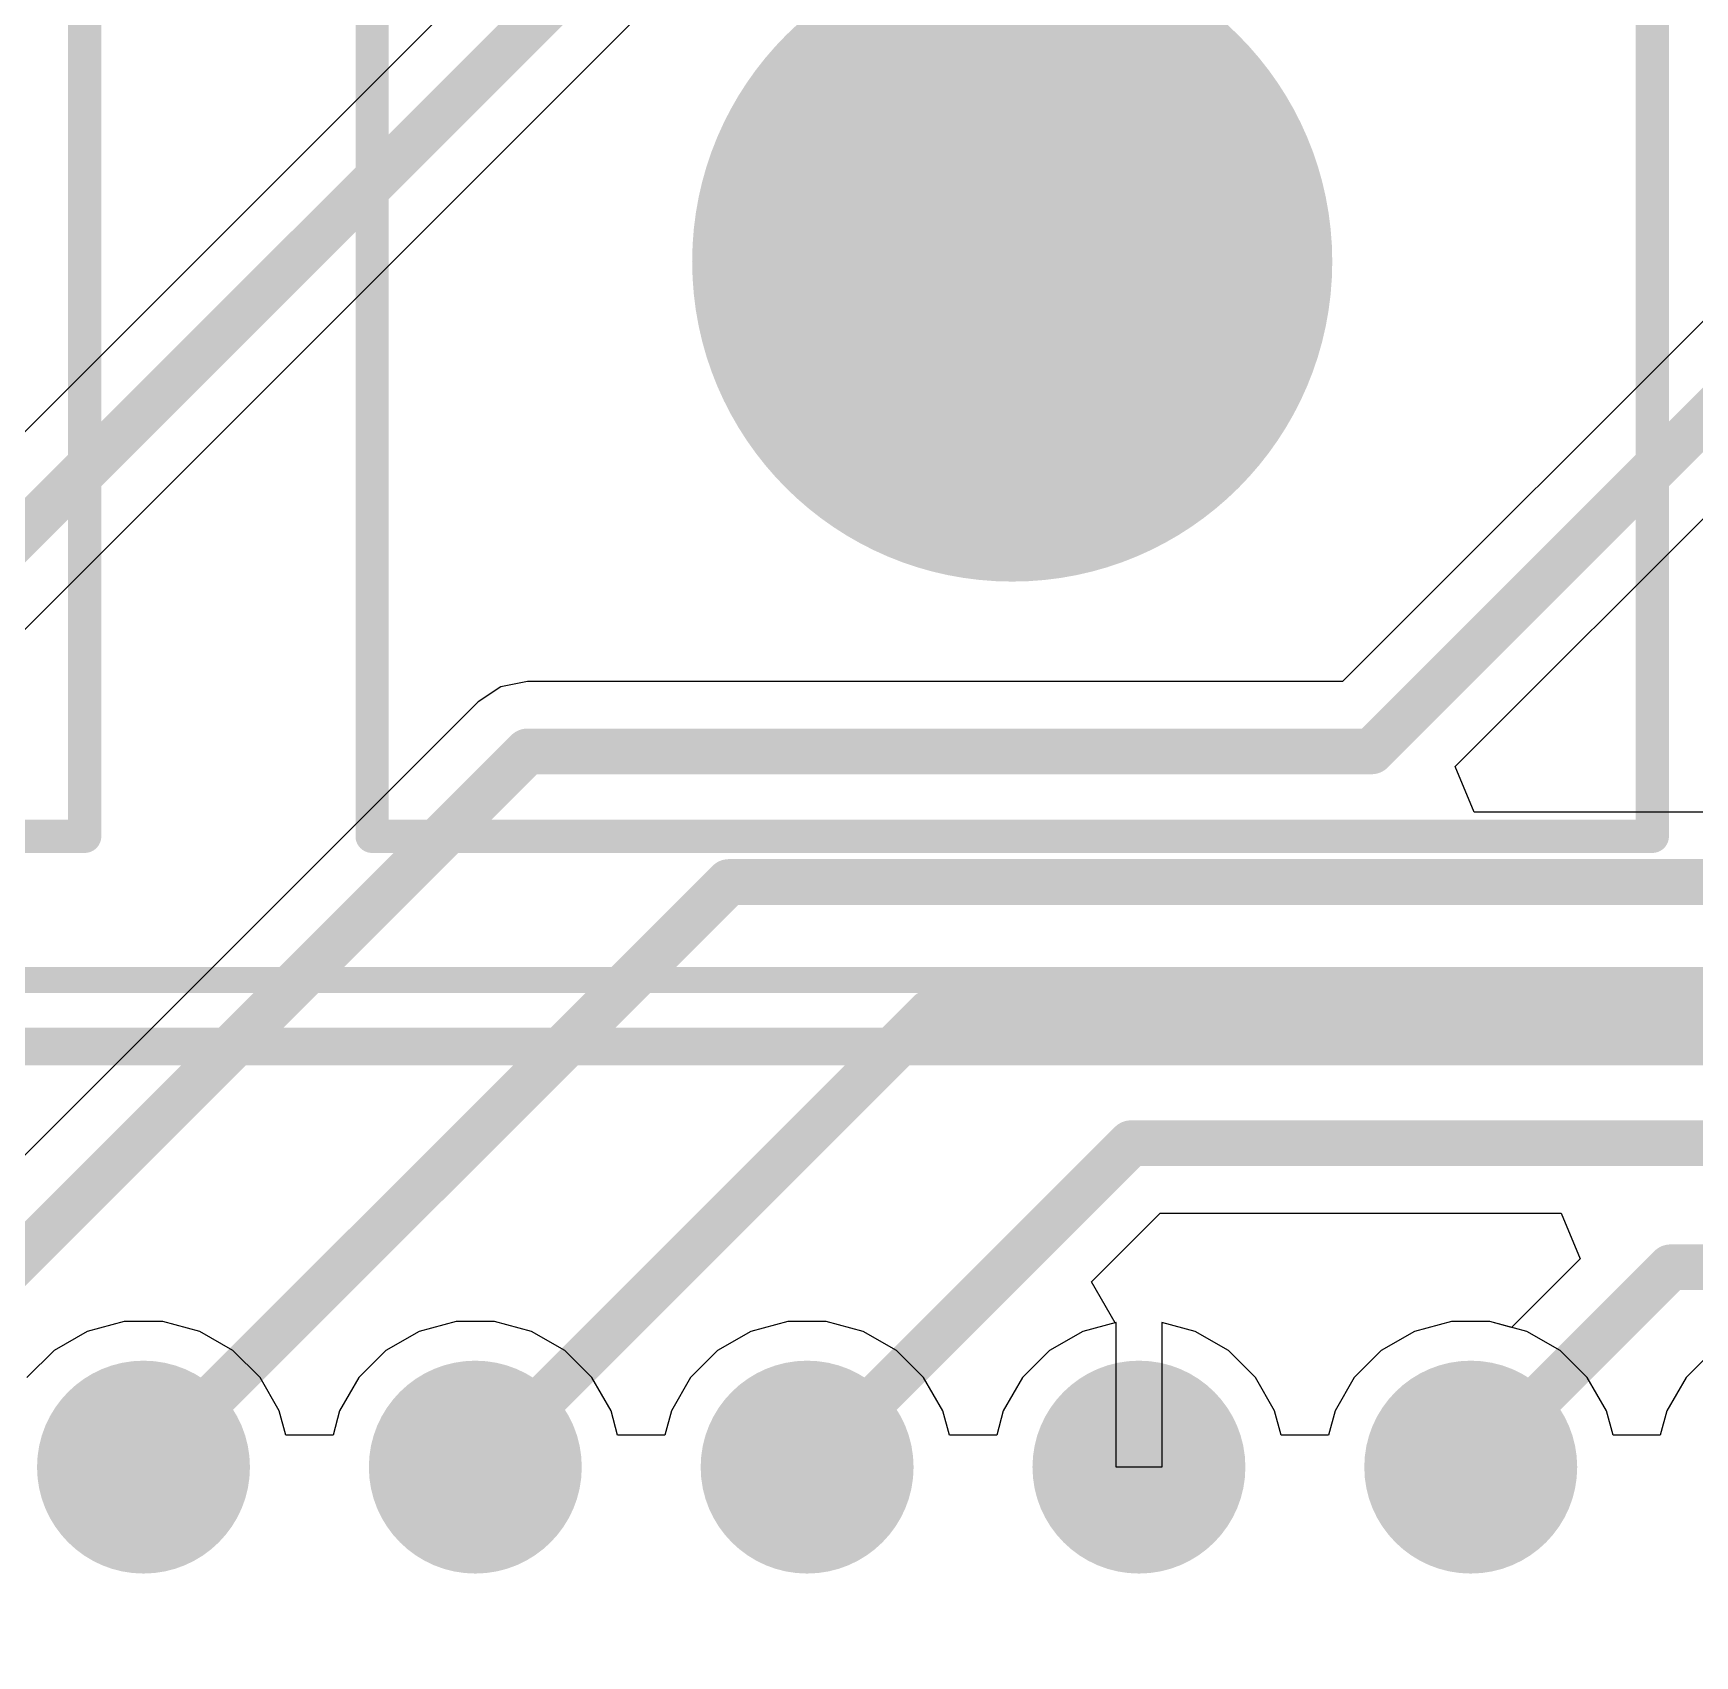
# Model space of a CAD drawing. Header units: inches. Extents: x 0 to 106, y 0 to 106.
# Drawn here: x 58.51 to 71.22, y 15.83 to 28.25 of the extents above; entities that cross this region are included whole.
import ezdxf

# ---------------------------------------------------------------- set-up
doc = ezdxf.new("R2010")
doc.units = ezdxf.units.IN
for name, color, linetype in [('Board Shape', 56, 'Continuous'), ('Bottom Layer', 5, 'Continuous'), ('Bottom Overlay', 54, 'Continuous'), ('Bottom Solder', 6, 'Continuous'), ('Layer 1', 16, 'Continuous'), ('Layer 2', 76, 'Continuous'), ('Mechanical 1', 6, 'Continuous'), ('Mechanical 13', 56, 'Continuous'), ('Mechanical 15', 56, 'Continuous'), ('Multi-Layer', 9, 'Continuous'), ('Pad Holes', 156, 'Continuous'), ('Top Layer', 1, 'Continuous'), ('Top Overlay', 2, 'Continuous'), ('Top Solder', 216, 'Continuous')]:
    doc.layers.add(name, color=color, linetype=linetype)

# ---------------------------------------------------------------- blocks, each defined once
blk = doc.blocks.new('DCDC_SAUVC26_B_197')
at = {"layer": 'Mechanical 13'}
blk.add_lwpolyline([(35, -67, 0.2, 0.2, 0), (35, 0, 0.2, 0.2, 0)], format="xyseb", dxfattribs=at)
blk = doc.blocks.new('IDC_40_M_____________B_263')
at = {"layer": 'Bottom Layer'}
h = blk.add_hatch(color=5, dxfattribs=at)
edge = h.paths.add_edge_path()
edge.add_arc((6.35, 1.27), 0.765, 0, 360)
h = blk.add_hatch(color=5, dxfattribs=at)
edge = h.paths.add_edge_path()
edge.add_arc((8.89, 1.27), 0.765, 0, 360)
h = blk.add_hatch(color=5, dxfattribs=at)
edge = h.paths.add_edge_path()
edge.add_arc((11.43, 1.27), 0.765, 0, 360)
h = blk.add_hatch(color=5, dxfattribs=at)
edge = h.paths.add_edge_path()
edge.add_arc((13.97, 1.27), 0.765, 0, 360)
h = blk.add_hatch(color=5, dxfattribs=at)
edge = h.paths.add_edge_path()
edge.add_arc((16.51, 1.27), 0.765, 0, 360)
at = {"layer": 'Bottom Solder'}
h = blk.add_hatch(color=6, dxfattribs=at)
edge = h.paths.add_edge_path()
edge.add_arc((6.35, 1.27), 0.815, 0, 360)
h = blk.add_hatch(color=6, dxfattribs=at)
edge = h.paths.add_edge_path()
edge.add_arc((8.89, 1.27), 0.815, 0, 360)
h = blk.add_hatch(color=6, dxfattribs=at)
edge = h.paths.add_edge_path()
edge.add_arc((11.43, 1.27), 0.815, 0, 360)
h = blk.add_hatch(color=6, dxfattribs=at)
edge = h.paths.add_edge_path()
edge.add_arc((13.97, 1.27), 0.815, 0, 360)
h = blk.add_hatch(color=6, dxfattribs=at)
edge = h.paths.add_edge_path()
edge.add_arc((16.51, 1.27), 0.815, 0, 360)
at = {"layer": 'Layer 1'}
h = blk.add_hatch(color=16, dxfattribs=at)
edge = h.paths.add_edge_path()
edge.add_arc((6.35, 1.27), 0.765, 0, 360)
h = blk.add_hatch(color=16, dxfattribs=at)
edge = h.paths.add_edge_path()
edge.add_arc((8.89, 1.27), 0.765, 0, 360)
h = blk.add_hatch(color=16, dxfattribs=at)
edge = h.paths.add_edge_path()
edge.add_arc((11.43, 1.27), 0.765, 0, 360)
h = blk.add_hatch(color=16, dxfattribs=at)
edge = h.paths.add_edge_path()
edge.add_arc((13.97, 1.27), 0.765, 0, 360)
h = blk.add_hatch(color=16, dxfattribs=at)
edge = h.paths.add_edge_path()
edge.add_arc((16.51, 1.27), 0.765, 0, 360)
at = {"layer": 'Layer 2'}
h = blk.add_hatch(color=76, dxfattribs=at)
edge = h.paths.add_edge_path()
edge.add_arc((6.35, 1.27), 0.765, 0, 360)
h = blk.add_hatch(color=76, dxfattribs=at)
edge = h.paths.add_edge_path()
edge.add_arc((8.89, 1.27), 0.765, 0, 360)
h = blk.add_hatch(color=76, dxfattribs=at)
edge = h.paths.add_edge_path()
edge.add_arc((11.43, 1.27), 0.765, 0, 360)
h = blk.add_hatch(color=76, dxfattribs=at)
edge = h.paths.add_edge_path()
edge.add_arc((13.97, 1.27), 0.765, 0, 360)
h = blk.add_hatch(color=76, dxfattribs=at)
edge = h.paths.add_edge_path()
edge.add_arc((16.51, 1.27), 0.765, 0, 360)
at = {"layer": 'Multi-Layer'}
h = blk.add_hatch(color=9, dxfattribs=at)
edge = h.paths.add_edge_path()
edge.add_arc((6.35, 1.27), 0.765, 0, 360)
h = blk.add_hatch(color=9, dxfattribs=at)
edge = h.paths.add_edge_path()
edge.add_arc((8.89, 1.27), 0.765, 0, 360)
h = blk.add_hatch(color=9, dxfattribs=at)
edge = h.paths.add_edge_path()
edge.add_arc((11.43, 1.27), 0.765, 0, 360)
h = blk.add_hatch(color=9, dxfattribs=at)
edge = h.paths.add_edge_path()
edge.add_arc((13.97, 1.27), 0.765, 0, 360)
h = blk.add_hatch(color=9, dxfattribs=at)
edge = h.paths.add_edge_path()
edge.add_arc((16.51, 1.27), 0.765, 0, 360)
at = {"layer": 'Pad Holes'}
h = blk.add_hatch(color=7, dxfattribs=at)
edge = h.paths.add_edge_path()
edge.add_arc((6.35, 1.27), 0.51, 0, 360)
h = blk.add_hatch(color=7, dxfattribs=at)
edge = h.paths.add_edge_path()
edge.add_arc((8.89, 1.27), 0.51, 0, 360)
h = blk.add_hatch(color=7, dxfattribs=at)
edge = h.paths.add_edge_path()
edge.add_arc((11.43, 1.27), 0.51, 0, 360)
h = blk.add_hatch(color=7, dxfattribs=at)
edge = h.paths.add_edge_path()
edge.add_arc((13.97, 1.27), 0.51, 0, 360)
h = blk.add_hatch(color=7, dxfattribs=at)
edge = h.paths.add_edge_path()
edge.add_arc((16.51, 1.27), 0.51, 0, 360)
at = {"layer": 'Top Layer'}
h = blk.add_hatch(color=1, dxfattribs=at)
edge = h.paths.add_edge_path()
edge.add_arc((6.35, 1.27), 0.765, 0, 360)
h = blk.add_hatch(color=1, dxfattribs=at)
edge = h.paths.add_edge_path()
edge.add_arc((8.89, 1.27), 0.765, 0, 360)
h = blk.add_hatch(color=1, dxfattribs=at)
edge = h.paths.add_edge_path()
edge.add_arc((11.43, 1.27), 0.765, 0, 360)
h = blk.add_hatch(color=1, dxfattribs=at)
edge = h.paths.add_edge_path()
edge.add_arc((13.97, 1.27), 0.765, 0, 360)
h = blk.add_hatch(color=1, dxfattribs=at)
edge = h.paths.add_edge_path()
edge.add_arc((16.51, 1.27), 0.765, 0, 360)
at = {"layer": 'Top Solder'}
h = blk.add_hatch(color=216, dxfattribs=at)
edge = h.paths.add_edge_path()
edge.add_arc((6.35, 1.27), 0.815, 0, 360)
h = blk.add_hatch(color=216, dxfattribs=at)
edge = h.paths.add_edge_path()
edge.add_arc((8.89, 1.27), 0.815, 0, 360)
h = blk.add_hatch(color=216, dxfattribs=at)
edge = h.paths.add_edge_path()
edge.add_arc((11.43, 1.27), 0.815, 0, 360)
h = blk.add_hatch(color=216, dxfattribs=at)
edge = h.paths.add_edge_path()
edge.add_arc((13.97, 1.27), 0.815, 0, 360)
h = blk.add_hatch(color=216, dxfattribs=at)
edge = h.paths.add_edge_path()
edge.add_arc((16.51, 1.27), 0.815, 0, 360)
at = {"layer": 'Bottom Overlay'}
blk.add_lwpolyline([(-29.21, 4.445, 0.2, 0.2, 0), (29.21, 4.445, 0.2, 0.2, 0)], format="xyseb", dxfattribs=at)
at = {"layer": 'Mechanical 13'}
blk.add_lwpolyline([(-29.21, 4.5, 0.127, 0.127, 0), (29.25, 4.5, 0.127, 0.127, 0)], format="xyseb", dxfattribs=at)
at = {"layer": 'Mechanical 15'}
blk.add_lwpolyline([(-29.25, 4.572, 0.127, 0.127, 0), (29.25, 4.572, 0.127, 0.127, 0)], format="xyseb", dxfattribs=at)
blk = doc.blocks.new('MR60PB_M_264')
at = {"layer": 'Bottom Layer'}
h = blk.add_hatch(color=5, dxfattribs=at)
edge = h.paths.add_edge_path()
edge.add_arc((-5.5, 0), 2.4, 0, 360)
h = blk.add_hatch(color=5, dxfattribs=at)
edge = h.paths.add_edge_path()
edge.add_arc((0, 0), 2.4, 0, 360)
blk.add_hatch(color=5, dxfattribs=at).paths.add_polyline_path([(3.1, 2.4), (7.9, 2.4), (7.9, -2.4), (3.1, -2.4)])
at = {"layer": 'Bottom Solder'}
h = blk.add_hatch(color=6, dxfattribs=at)
edge = h.paths.add_edge_path()
edge.add_arc((-5.5, 0), 2.45, 0, 360)
h = blk.add_hatch(color=6, dxfattribs=at)
edge = h.paths.add_edge_path()
edge.add_arc((0, 0), 2.45, 0, 360)
blk.add_hatch(color=6, dxfattribs=at).paths.add_polyline_path([(3.05, 2.45), (7.95, 2.45), (7.95, -2.45), (3.05, -2.45)])
at = {"layer": 'Layer 1'}
h = blk.add_hatch(color=16, dxfattribs=at)
edge = h.paths.add_edge_path()
edge.add_arc((-5.5, 0), 2.4, 0, 360)
h = blk.add_hatch(color=16, dxfattribs=at)
edge = h.paths.add_edge_path()
edge.add_arc((0, 0), 2.4, 0, 360)
blk.add_hatch(color=16, dxfattribs=at).paths.add_polyline_path([(3.1, 2.4), (7.9, 2.4), (7.9, -2.4), (3.1, -2.4)])
at = {"layer": 'Layer 2'}
h = blk.add_hatch(color=76, dxfattribs=at)
edge = h.paths.add_edge_path()
edge.add_arc((-5.5, 0), 2.4, 0, 360)
h = blk.add_hatch(color=76, dxfattribs=at)
edge = h.paths.add_edge_path()
edge.add_arc((0, 0), 2.4, 0, 360)
blk.add_hatch(color=76, dxfattribs=at).paths.add_polyline_path([(3.1, 2.4), (7.9, 2.4), (7.9, -2.4), (3.1, -2.4)])
at = {"layer": 'Multi-Layer'}
h = blk.add_hatch(color=9, dxfattribs=at)
edge = h.paths.add_edge_path()
edge.add_arc((-5.5, 0), 2.4, 0, 360)
h = blk.add_hatch(color=9, dxfattribs=at)
edge = h.paths.add_edge_path()
edge.add_arc((0, 0), 2.4, 0, 360)
blk.add_hatch(color=9, dxfattribs=at).paths.add_polyline_path([(3.1, 2.4), (7.9, 2.4), (7.9, -2.4), (3.1, -2.4)])
at = {"layer": 'Pad Holes'}
h = blk.add_hatch(color=7, dxfattribs=at)
edge = h.paths.add_edge_path()
edge.add_arc((-5.5, 0), 1.6, 0, 360)
h = blk.add_hatch(color=7, dxfattribs=at)
edge = h.paths.add_edge_path()
edge.add_arc((0, 0), 1.6, 0, 360)
h = blk.add_hatch(color=7, dxfattribs=at)
edge = h.paths.add_edge_path()
edge.add_arc((5.5, 0), 1.6, 0, 360)
at = {"layer": 'Top Layer'}
h = blk.add_hatch(color=1, dxfattribs=at)
edge = h.paths.add_edge_path()
edge.add_arc((-5.5, 0), 2.4, 0, 360)
h = blk.add_hatch(color=1, dxfattribs=at)
edge = h.paths.add_edge_path()
edge.add_arc((0, 0), 2.4, 0, 360)
blk.add_hatch(color=1, dxfattribs=at).paths.add_polyline_path([(3.1, 2.4), (7.9, 2.4), (7.9, -2.4), (3.1, -2.4)])
at = {"layer": 'Top Solder'}
h = blk.add_hatch(color=216, dxfattribs=at)
edge = h.paths.add_edge_path()
edge.add_arc((-5.5, 0), 2.45, 0, 360)
h = blk.add_hatch(color=216, dxfattribs=at)
edge = h.paths.add_edge_path()
edge.add_arc((0, 0), 2.45, 0, 360)
blk.add_hatch(color=216, dxfattribs=at).paths.add_polyline_path([(3.05, 2.45), (7.95, 2.45), (7.95, -2.45), (3.05, -2.45)])
at = {"layer": 'Mechanical 1'}
blk.add_lwpolyline([(-5.5, 4.9, 0.254, 0.254, 0), (7.9, 4.9, 0.254, 0.254, 0)], format="xyseb", dxfattribs=at)
for points in [[(-5.563, 4.9, 0.127, 0.127, 1), (-5.436, 4.9, 0.127, 0.127, 1)], [(7.836, 4.9, 0.127, 0.127, 1), (7.963, 4.9, 0.127, 0.127, 1)]]:
    blk.add_lwpolyline(points, format="xyseb", close=True, dxfattribs=at)
at = {"layer": 'Top Overlay'}
for points in [[(-9.9, 4.9, 0.254, 0.254, 0), (-9.9, 0, 0.254, 0.254, 0)], [(-9.9, 4.9, 0.254, 0.254, 0), (9.9, 4.9, 0.254, 0.254, 0)], [(9.9, 4.9, 0.254, 0.254, 0), (9.9, 0, 0.254, 0.254, 0)], [(-9.9, 0, 0.254, 0.254, 0), (-9.9, -4.9, 0.254, 0.254, 0)], [(9.9, 0, 0.254, 0.254, 0), (9.9, -4.9, 0.254, 0.254, 0)], [(-9.9, -4.9, 0.254, 0.254, 0), (9.9, -4.9, 0.254, 0.254, 0)]]:
    blk.add_lwpolyline(points, format="xyseb", dxfattribs=at)
for points in [[(-9.964, 4.9, 0.127, 0.127, 1), (-9.837, 4.9, 0.127, 0.127, 1)], [(-9.964, 4.9, 0.127, 0.127, 1), (-9.837, 4.9, 0.127, 0.127, 1)], [(9.836, 4.9, 0.127, 0.127, 1), (9.963, 4.9, 0.127, 0.127, 1)], [(9.836, 4.9, 0.127, 0.127, 1), (9.963, 4.9, 0.127, 0.127, 1)], [(-9.964, 0, 0.127, 0.127, 1), (-9.837, 0, 0.127, 0.127, 1)], [(-9.964, 0, 0.127, 0.127, 1), (-9.837, 0, 0.127, 0.127, 1)], [(9.836, 0, 0.127, 0.127, 1), (9.963, 0, 0.127, 0.127, 1)], [(9.836, 0, 0.127, 0.127, 1), (9.963, 0, 0.127, 0.127, 1)], [(-9.964, -4.9, 0.127, 0.127, 1), (-9.837, -4.9, 0.127, 0.127, 1)], [(-9.964, -4.9, 0.127, 0.127, 1), (-9.837, -4.9, 0.127, 0.127, 1)], [(9.836, -4.9, 0.127, 0.127, 1), (9.963, -4.9, 0.127, 0.127, 1)], [(9.836, -4.9, 0.127, 0.127, 1), (9.963, -4.9, 0.127, 0.127, 1)]]:
    blk.add_lwpolyline(points, format="xyseb", close=True, dxfattribs=at)
blk = doc.blocks.new('MR60PB_M_268')
at = {"layer": 'Bottom Layer'}
h = blk.add_hatch(color=5, dxfattribs=at)
edge = h.paths.add_edge_path()
edge.add_arc((-5.5, 0), 2.4, 0, 360)
h = blk.add_hatch(color=5, dxfattribs=at)
edge = h.paths.add_edge_path()
edge.add_arc((0, 0), 2.4, 0, 360)
blk.add_hatch(color=5, dxfattribs=at).paths.add_polyline_path([(3.1, 2.4), (7.9, 2.4), (7.9, -2.4), (3.1, -2.4)])
at = {"layer": 'Bottom Solder'}
h = blk.add_hatch(color=6, dxfattribs=at)
edge = h.paths.add_edge_path()
edge.add_arc((-5.5, 0), 2.45, 0, 360)
h = blk.add_hatch(color=6, dxfattribs=at)
edge = h.paths.add_edge_path()
edge.add_arc((0, 0), 2.45, 0, 360)
blk.add_hatch(color=6, dxfattribs=at).paths.add_polyline_path([(3.05, 2.45), (7.95, 2.45), (7.95, -2.45), (3.05, -2.45)])
at = {"layer": 'Layer 1'}
h = blk.add_hatch(color=16, dxfattribs=at)
edge = h.paths.add_edge_path()
edge.add_arc((-5.5, 0), 2.4, 0, 360)
h = blk.add_hatch(color=16, dxfattribs=at)
edge = h.paths.add_edge_path()
edge.add_arc((0, 0), 2.4, 0, 360)
blk.add_hatch(color=16, dxfattribs=at).paths.add_polyline_path([(3.1, 2.4), (7.9, 2.4), (7.9, -2.4), (3.1, -2.4)])
at = {"layer": 'Layer 2'}
h = blk.add_hatch(color=76, dxfattribs=at)
edge = h.paths.add_edge_path()
edge.add_arc((-5.5, 0), 2.4, 0, 360)
h = blk.add_hatch(color=76, dxfattribs=at)
edge = h.paths.add_edge_path()
edge.add_arc((0, 0), 2.4, 0, 360)
blk.add_hatch(color=76, dxfattribs=at).paths.add_polyline_path([(3.1, 2.4), (7.9, 2.4), (7.9, -2.4), (3.1, -2.4)])
at = {"layer": 'Multi-Layer'}
h = blk.add_hatch(color=9, dxfattribs=at)
edge = h.paths.add_edge_path()
edge.add_arc((-5.5, 0), 2.4, 0, 360)
h = blk.add_hatch(color=9, dxfattribs=at)
edge = h.paths.add_edge_path()
edge.add_arc((0, 0), 2.4, 0, 360)
blk.add_hatch(color=9, dxfattribs=at).paths.add_polyline_path([(3.1, 2.4), (7.9, 2.4), (7.9, -2.4), (3.1, -2.4)])
at = {"layer": 'Pad Holes'}
h = blk.add_hatch(color=7, dxfattribs=at)
edge = h.paths.add_edge_path()
edge.add_arc((-5.5, 0), 1.6, 0, 360)
h = blk.add_hatch(color=7, dxfattribs=at)
edge = h.paths.add_edge_path()
edge.add_arc((0, 0), 1.6, 0, 360)
h = blk.add_hatch(color=7, dxfattribs=at)
edge = h.paths.add_edge_path()
edge.add_arc((5.5, 0), 1.6, 0, 360)
at = {"layer": 'Top Layer'}
h = blk.add_hatch(color=1, dxfattribs=at)
edge = h.paths.add_edge_path()
edge.add_arc((-5.5, 0), 2.4, 0, 360)
h = blk.add_hatch(color=1, dxfattribs=at)
edge = h.paths.add_edge_path()
edge.add_arc((0, 0), 2.4, 0, 360)
blk.add_hatch(color=1, dxfattribs=at).paths.add_polyline_path([(3.1, 2.4), (7.9, 2.4), (7.9, -2.4), (3.1, -2.4)])
at = {"layer": 'Top Solder'}
h = blk.add_hatch(color=216, dxfattribs=at)
edge = h.paths.add_edge_path()
edge.add_arc((-5.5, 0), 2.45, 0, 360)
h = blk.add_hatch(color=216, dxfattribs=at)
edge = h.paths.add_edge_path()
edge.add_arc((0, 0), 2.45, 0, 360)
blk.add_hatch(color=216, dxfattribs=at).paths.add_polyline_path([(3.05, 2.45), (7.95, 2.45), (7.95, -2.45), (3.05, -2.45)])
at = {"layer": 'Mechanical 1'}
blk.add_lwpolyline([(-5.5, 4.9, 0.254, 0.254, 0), (7.9, 4.9, 0.254, 0.254, 0)], format="xyseb", dxfattribs=at)
for points in [[(-5.564, 4.9, 0.127, 0.127, 1), (-5.437, 4.9, 0.127, 0.127, 1)], [(7.836, 4.9, 0.127, 0.127, 1), (7.963, 4.9, 0.127, 0.127, 1)]]:
    blk.add_lwpolyline(points, format="xyseb", close=True, dxfattribs=at)
at = {"layer": 'Top Overlay'}
for points in [[(-9.9, 4.9, 0.254, 0.254, 0), (9.9, 4.9, 0.254, 0.254, 0)], [(-9.9, 4.9, 0.254, 0.254, 0), (-9.9, 0, 0.254, 0.254, 0)], [(9.9, 4.9, 0.254, 0.254, 0), (9.9, 0, 0.254, 0.254, 0)], [(-9.9, 0, 0.254, 0.254, 0), (-9.9, -4.9, 0.254, 0.254, 0)], [(9.9, 0, 0.254, 0.254, 0), (9.9, -4.9, 0.254, 0.254, 0)], [(-9.9, -4.9, 0.254, 0.254, 0), (9.9, -4.9, 0.254, 0.254, 0)]]:
    blk.add_lwpolyline(points, format="xyseb", dxfattribs=at)
for points in [[(-9.964, 4.9, 0.127, 0.127, 1), (-9.837, 4.9, 0.127, 0.127, 1)], [(-9.964, 4.9, 0.127, 0.127, 1), (-9.837, 4.9, 0.127, 0.127, 1)], [(9.836, 4.9, 0.127, 0.127, 1), (9.963, 4.9, 0.127, 0.127, 1)], [(9.836, 4.9, 0.127, 0.127, 1), (9.963, 4.9, 0.127, 0.127, 1)], [(-9.964, 0, 0.127, 0.127, 1), (-9.837, 0, 0.127, 0.127, 1)], [(-9.964, 0, 0.127, 0.127, 1), (-9.837, 0, 0.127, 0.127, 1)], [(9.836, 0, 0.127, 0.127, 1), (9.963, 0, 0.127, 0.127, 1)], [(9.836, 0, 0.127, 0.127, 1), (9.963, 0, 0.127, 0.127, 1)], [(-9.964, -4.9, 0.127, 0.127, 1), (-9.837, -4.9, 0.127, 0.127, 1)], [(-9.964, -4.9, 0.127, 0.127, 1), (-9.837, -4.9, 0.127, 0.127, 1)], [(9.836, -4.9, 0.127, 0.127, 1), (9.963, -4.9, 0.127, 0.127, 1)], [(9.836, -4.9, 0.127, 0.127, 1), (9.963, -4.9, 0.127, 0.127, 1)]]:
    blk.add_lwpolyline(points, format="xyseb", close=True, dxfattribs=at)

msp = doc.modelspace()

# ---------------------------------------------------------------- linework, layer by layer
at = {"layer": 'Board Shape'}
msp.add_lwpolyline([(68.125, 103.796, 0.2, 0.2, -0.680616), (76.614, 5.551, 0.2, 0.2, 0)], format="xyseb", dxfattribs=at)
at = {"layer": 'Bottom Layer'}
for p, q in [((59.203, 18.385), (58.92, 18.309)), ((59.497, 18.385), (59.203, 18.385)), ((59.78, 18.309), (59.497, 18.385)), ((61.743, 18.385), (61.46, 18.309)), ((62.037, 18.385), (61.743, 18.385)), ((62.32, 18.309), (62.037, 18.385)), ((64.283, 18.385), (64, 18.309)), ((64.577, 18.385), (64.283, 18.385)), ((64.86, 18.309), (64.577, 18.385)), ((66.795, 18.377), (66.54, 18.309)), ((66.795, 17.27), (66.795, 18.377)), ((67.4, 18.309), (67.145, 18.377)), ((67.145, 18.377), (67.145, 17.27)), ((69.363, 18.385), (69.08, 18.309)), ((69.657, 18.385), (69.363, 18.385)), ((69.94, 18.309), (69.657, 18.385)), ((58.92, 18.309), (58.665, 18.162)), ((60.035, 18.162), (59.78, 18.309)), ((61.46, 18.309), (61.205, 18.162)), ((62.575, 18.162), (62.32, 18.309)), ((64, 18.309), (63.745, 18.162)), ((65.115, 18.162), (64.86, 18.309)), ((66.54, 18.309), (66.285, 18.162)), ((67.655, 18.162), (67.4, 18.309)), ((69.08, 18.309), (68.825, 18.162)), ((70.195, 18.162), (69.94, 18.309)), ((58.665, 18.162), (58.458, 17.955)), ((60.242, 17.955), (60.035, 18.162)), ((61.205, 18.162), (60.998, 17.955)), ((62.782, 17.955), (62.575, 18.162)), ((63.745, 18.162), (63.538, 17.955)), ((65.322, 17.955), (65.115, 18.162)), ((66.285, 18.162), (66.078, 17.955)), ((67.862, 17.955), (67.655, 18.162)), ((68.825, 18.162), (68.618, 17.955)), ((70.402, 17.955), (70.195, 18.162)), ((71.365, 18.162), (71.158, 17.955)), ((60.389, 17.7), (60.242, 17.955)), ((60.998, 17.955), (60.851, 17.7)), ((62.929, 17.7), (62.782, 17.955)), ((63.538, 17.955), (63.391, 17.7)), ((65.469, 17.7), (65.322, 17.955)), ((66.078, 17.955), (65.931, 17.7)), ((68.009, 17.7), (67.862, 17.955)), ((68.618, 17.955), (68.471, 17.7)), ((70.549, 17.7), (70.402, 17.955)), ((71.158, 17.955), (71.011, 17.7)), ((60.439, 17.514), (60.389, 17.7)), ((60.851, 17.7), (60.801, 17.514)), ((62.979, 17.514), (62.929, 17.7)), ((63.391, 17.7), (63.341, 17.514)), ((65.519, 17.514), (65.469, 17.7)), ((65.931, 17.7), (65.881, 17.514)), ((68.059, 17.514), (68.009, 17.7)), ((68.471, 17.7), (68.421, 17.514)), ((70.599, 17.514), (70.549, 17.7)), ((71.011, 17.7), (70.961, 17.514)), ((60.801, 17.514), (60.439, 17.514)), ((63.341, 17.514), (62.979, 17.514)), ((65.881, 17.514), (65.519, 17.514)), ((68.421, 17.514), (68.059, 17.514)), ((70.961, 17.514), (70.599, 17.514)), ((67.145, 17.27), (66.795, 17.27))]:
    msp.add_line(p, q, dxfattribs=at)
at = {"layer": 'Layer 1'}
for p, q in [((63.713, 30.47), (53.892, 20.649)), ((75.713, 30.47), (68.528, 23.285)), ((54.805, 20.048), (64.47, 29.713)), ((69.392, 22.635), (76.47, 29.713)), ((62.29, 23.285), (62.085, 23.245)), ((68.528, 23.285), (62.29, 23.285)), ((62.085, 23.245), (61.911, 23.129)), ((61.911, 23.129), (57.123, 18.34)), ((69.537, 22.285), (69.392, 22.635)), ((78.278, 22.285), (69.537, 22.285)), ((66.606, 18.689), (67.132, 19.215)), ((67.132, 19.215), (70.203, 19.215)), ((70.203, 19.215), (70.348, 18.865)), ((70.348, 18.865), (69.823, 18.34)), ((66.787, 18.375), (66.606, 18.689)), ((66.795, 18.377), (66.787, 18.375)), ((66.795, 17.27), (66.795, 18.377)), ((67.4, 18.309), (67.145, 18.377)), ((67.145, 18.377), (67.145, 17.27)), ((69.363, 18.385), (69.08, 18.309)), ((69.657, 18.385), (69.363, 18.385)), ((69.823, 18.34), (69.657, 18.385)), ((67.655, 18.162), (67.4, 18.309)), ((69.08, 18.309), (68.825, 18.162)), ((67.862, 17.955), (67.655, 18.162)), ((68.825, 18.162), (68.618, 17.955)), ((68.009, 17.7), (67.862, 17.955)), ((68.618, 17.955), (68.471, 17.7)), ((68.059, 17.514), (68.009, 17.7)), ((68.471, 17.7), (68.421, 17.514)), ((68.421, 17.514), (68.059, 17.514)), ((67.145, 17.27), (66.795, 17.27))]:
    msp.add_line(p, q, dxfattribs=at)
for points in [[(54.27, 20.27, 0.35, 0.35, 0), (66, 32, 0.35, 0.35, 0)], [(68.75, 22.75, 0.35, 0.35, 0), (78, 32, 0.35, 0.35, 0)], [(56.81, 17.27, 0.35, 0.35, 0), (62.29, 22.75, 0.35, 0.35, 0)], [(62.29, 22.75, 0.35, 0.35, 0), (68.75, 22.75, 0.35, 0.35, 0)], [(59.35, 17.27, 0.35, 0.35, 0), (63.83, 21.75, 0.35, 0.35, 0)], [(63.83, 21.75, 0.35, 0.35, 0), (78.5, 21.75, 0.35, 0.35, 0)], [(61.89, 17.27, 0.35, 0.35, 0), (65.37, 20.75, 0.35, 0.35, 0)], [(65.37, 20.75, 0.35, 0.35, 0), (79, 20.75, 0.35, 0.35, 0)], [(64.43, 17.27, 0.35, 0.35, 0), (66.91, 19.75, 0.35, 0.35, 0)], [(66.91, 19.75, 0.35, 0.35, 0), (79.25, 19.75, 0.35, 0.35, 0)], [(69.51, 17.27, 0.35, 0.35, 0), (71.04, 18.8, 0.35, 0.35, 0)], [(71.04, 18.8, 0.35, 0.35, 0), (86.4, 18.8, 0.35, 0.35, 0)]]:
    msp.add_lwpolyline(points, format="xyseb", dxfattribs=at)
for points in [[(62.202, 22.75, 0.175, 0.175, 1), (62.377, 22.75, 0.175, 0.175, 1)], [(62.202, 22.75, 0.175, 0.175, 1), (62.377, 22.75, 0.175, 0.175, 1)], [(68.663, 22.75, 0.175, 0.175, 1), (68.838, 22.75, 0.175, 0.175, 1)], [(68.663, 22.75, 0.175, 0.175, 1), (68.838, 22.75, 0.175, 0.175, 1)], [(63.743, 21.75, 0.175, 0.175, 1), (63.918, 21.75, 0.175, 0.175, 1)], [(63.743, 21.75, 0.175, 0.175, 1), (63.918, 21.75, 0.175, 0.175, 1)], [(65.282, 20.75, 0.175, 0.175, 1), (65.457, 20.75, 0.175, 0.175, 1)], [(65.282, 20.75, 0.175, 0.175, 1), (65.457, 20.75, 0.175, 0.175, 1)], [(66.822, 19.75, 0.175, 0.175, 1), (66.997, 19.75, 0.175, 0.175, 1)], [(66.822, 19.75, 0.175, 0.175, 1), (66.997, 19.75, 0.175, 0.175, 1)], [(70.952, 18.8, 0.175, 0.175, 1), (71.127, 18.8, 0.175, 0.175, 1)], [(70.952, 18.8, 0.175, 0.175, 1), (71.127, 18.8, 0.175, 0.175, 1)], [(59.263, 17.27, 0.175, 0.175, 1), (59.438, 17.27, 0.175, 0.175, 1)], [(61.802, 17.27, 0.175, 0.175, 1), (61.977, 17.27, 0.175, 0.175, 1)], [(64.343, 17.27, 0.175, 0.175, 1), (64.518, 17.27, 0.175, 0.175, 1)], [(69.422, 17.27, 0.175, 0.175, 1), (69.597, 17.27, 0.175, 0.175, 1)]]:
    msp.add_lwpolyline(points, format="xyseb", close=True, dxfattribs=at)
at = {"layer": 'Layer 2'}
for p, q in [((59.203, 18.385), (58.92, 18.309)), ((59.497, 18.385), (59.203, 18.385)), ((59.78, 18.309), (59.497, 18.385)), ((61.743, 18.385), (61.46, 18.309)), ((62.037, 18.385), (61.743, 18.385)), ((62.32, 18.309), (62.037, 18.385)), ((64.283, 18.385), (64, 18.309)), ((64.577, 18.385), (64.283, 18.385)), ((64.86, 18.309), (64.577, 18.385)), ((66.795, 18.377), (66.54, 18.309)), ((66.795, 17.27), (66.795, 18.377)), ((67.4, 18.309), (67.145, 18.377)), ((67.145, 18.377), (67.145, 17.27)), ((69.363, 18.385), (69.08, 18.309)), ((69.657, 18.385), (69.363, 18.385)), ((69.94, 18.309), (69.657, 18.385)), ((58.92, 18.309), (58.665, 18.162)), ((60.035, 18.162), (59.78, 18.309)), ((61.46, 18.309), (61.205, 18.162)), ((62.575, 18.162), (62.32, 18.309)), ((64, 18.309), (63.745, 18.162)), ((65.115, 18.162), (64.86, 18.309)), ((66.54, 18.309), (66.285, 18.162)), ((67.655, 18.162), (67.4, 18.309)), ((69.08, 18.309), (68.825, 18.162)), ((70.195, 18.162), (69.94, 18.309)), ((58.665, 18.162), (58.458, 17.955)), ((60.242, 17.955), (60.035, 18.162)), ((61.205, 18.162), (60.998, 17.955)), ((62.782, 17.955), (62.575, 18.162)), ((63.745, 18.162), (63.538, 17.955)), ((65.322, 17.955), (65.115, 18.162)), ((66.285, 18.162), (66.078, 17.955)), ((67.862, 17.955), (67.655, 18.162)), ((68.825, 18.162), (68.618, 17.955)), ((70.402, 17.955), (70.195, 18.162)), ((71.365, 18.162), (71.158, 17.955)), ((60.389, 17.7), (60.242, 17.955)), ((60.998, 17.955), (60.851, 17.7)), ((62.929, 17.7), (62.782, 17.955)), ((63.538, 17.955), (63.391, 17.7)), ((65.469, 17.7), (65.322, 17.955)), ((66.078, 17.955), (65.931, 17.7)), ((68.009, 17.7), (67.862, 17.955)), ((68.618, 17.955), (68.471, 17.7)), ((70.549, 17.7), (70.402, 17.955)), ((71.158, 17.955), (71.011, 17.7)), ((60.439, 17.514), (60.389, 17.7)), ((60.851, 17.7), (60.801, 17.514)), ((62.979, 17.514), (62.929, 17.7)), ((63.391, 17.7), (63.341, 17.514)), ((65.519, 17.514), (65.469, 17.7)), ((65.931, 17.7), (65.881, 17.514)), ((68.059, 17.514), (68.009, 17.7)), ((68.471, 17.7), (68.421, 17.514)), ((70.599, 17.514), (70.549, 17.7)), ((71.011, 17.7), (70.961, 17.514)), ((60.801, 17.514), (60.439, 17.514)), ((63.341, 17.514), (62.979, 17.514)), ((65.881, 17.514), (65.519, 17.514)), ((68.421, 17.514), (68.059, 17.514)), ((70.961, 17.514), (70.599, 17.514)), ((67.145, 17.27), (66.795, 17.27))]:
    msp.add_line(p, q, dxfattribs=at)
at = {"layer": 'Top Layer'}
for p, q in [((59.203, 18.385), (58.92, 18.309)), ((59.497, 18.385), (59.203, 18.385)), ((59.78, 18.309), (59.497, 18.385)), ((61.743, 18.385), (61.46, 18.309)), ((62.037, 18.385), (61.743, 18.385)), ((62.32, 18.309), (62.037, 18.385)), ((64.283, 18.385), (64, 18.309)), ((64.577, 18.385), (64.283, 18.385)), ((64.86, 18.309), (64.577, 18.385)), ((66.795, 18.377), (66.54, 18.309)), ((66.795, 17.27), (66.795, 18.377)), ((67.4, 18.309), (67.145, 18.377)), ((67.145, 18.377), (67.145, 17.27)), ((69.363, 18.385), (69.08, 18.309)), ((69.657, 18.385), (69.363, 18.385)), ((69.94, 18.309), (69.657, 18.385)), ((58.92, 18.309), (58.665, 18.162)), ((60.035, 18.162), (59.78, 18.309)), ((61.46, 18.309), (61.205, 18.162)), ((62.575, 18.162), (62.32, 18.309)), ((64, 18.309), (63.745, 18.162)), ((65.115, 18.162), (64.86, 18.309)), ((66.54, 18.309), (66.285, 18.162)), ((67.655, 18.162), (67.4, 18.309)), ((69.08, 18.309), (68.825, 18.162)), ((70.195, 18.162), (69.94, 18.309)), ((58.665, 18.162), (58.458, 17.955)), ((60.242, 17.955), (60.035, 18.162)), ((61.205, 18.162), (60.998, 17.955)), ((62.782, 17.955), (62.575, 18.162)), ((63.745, 18.162), (63.538, 17.955)), ((65.322, 17.955), (65.115, 18.162)), ((66.285, 18.162), (66.078, 17.955)), ((67.862, 17.955), (67.655, 18.162)), ((68.825, 18.162), (68.618, 17.955)), ((70.402, 17.955), (70.195, 18.162)), ((71.365, 18.162), (71.158, 17.955)), ((60.389, 17.7), (60.242, 17.955)), ((60.998, 17.955), (60.851, 17.7)), ((62.929, 17.7), (62.782, 17.955)), ((63.538, 17.955), (63.391, 17.7)), ((65.469, 17.7), (65.322, 17.955)), ((66.078, 17.955), (65.931, 17.7)), ((68.009, 17.7), (67.862, 17.955)), ((68.618, 17.955), (68.471, 17.7)), ((70.549, 17.7), (70.402, 17.955)), ((71.158, 17.955), (71.011, 17.7)), ((60.439, 17.514), (60.389, 17.7)), ((60.851, 17.7), (60.801, 17.514)), ((62.979, 17.514), (62.929, 17.7)), ((63.391, 17.7), (63.341, 17.514)), ((65.519, 17.514), (65.469, 17.7)), ((65.931, 17.7), (65.881, 17.514)), ((68.059, 17.514), (68.009, 17.7)), ((68.471, 17.7), (68.421, 17.514)), ((70.599, 17.514), (70.549, 17.7)), ((71.011, 17.7), (70.961, 17.514)), ((60.801, 17.514), (60.439, 17.514)), ((63.341, 17.514), (62.979, 17.514)), ((65.881, 17.514), (65.519, 17.514)), ((68.421, 17.514), (68.059, 17.514)), ((70.961, 17.514), (70.599, 17.514)), ((67.145, 17.27), (66.795, 17.27))]:
    msp.add_line(p, q, dxfattribs=at)

# ---------------------------------------------------------------- block references
for name, p, rotation in [('DCDC_SAUVC26_B_197', (87, 56), 270), ('MR60PB_M_268', (54, 32), 90), ('MR60PB_M_264', (66, 32), 90)]:
    msp.add_blockref(name, p, dxfattribs=dict(rotation=rotation))
msp.add_blockref('IDC_40_M_____________B_263', (53, 16))

doc.saveas('drawing.dxf')
